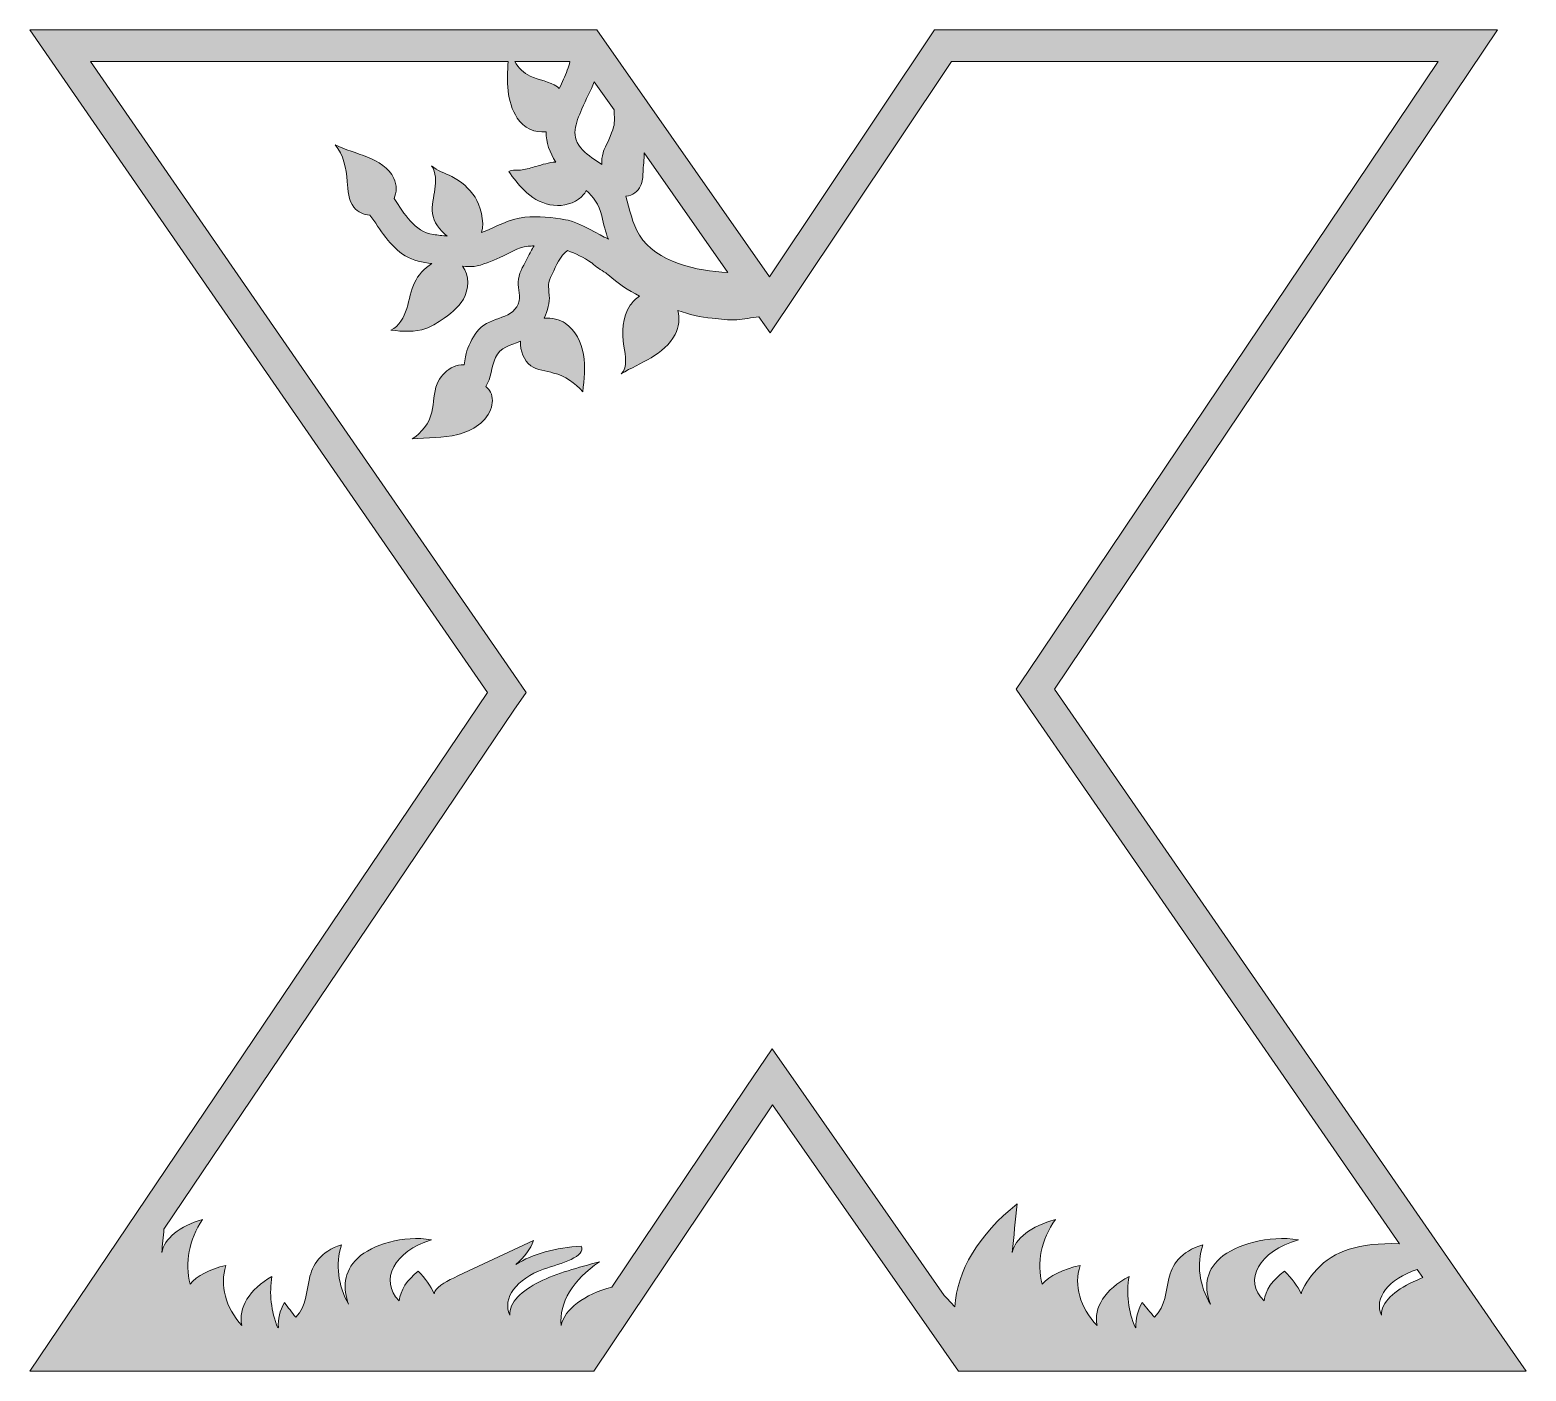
# Model space of a CAD drawing. Header units: millimetres. Extents: x 58 to 947, y -318 to -41.
# Drawn here: x 212.4 to 354, y -168 to -41 of the extents above; entities that cross this region are included whole.
import ezdxf

# ---------------------------------------------------------------- set-up
doc = ezdxf.new("R2010")
doc.units = ezdxf.units.MM
doc.header["$MEASUREMENT"] = 0
doc.layers.add('Layer 11', color=7, linetype='Continuous')

msp = doc.modelspace()

# ---------------------------------------------------------------- hatches: boundary and pattern name
at = {"layer": 'Layer 11'}
h = msp.add_hatch(color=1, dxfattribs=at)
h.dxf.hatch_style = 2
edge = h.paths.add_edge_path()
edge.add_spline(control_points=[(350.75, -163.28), (350.75, -163.28), (350.75, -163.28), (350.75, -163.28), (350.74, -163.26), (350.73, -163.24), (350.71, -163.22), (350.71, -163.22), (309.4, -103.46), (309.4, -103.46), (309.4, -103.46), (351.35, -41.04), (351.35, -41.04), (351.35, -41.04), (298.05, -41.04), (298.05, -41.04), (298.05, -41.04), (282.42, -64.43), (282.42, -64.43), (282.42, -64.43), (266.06, -41.04), (266.06, -41.04), (266.06, -41.04), (212.4, -41.04), (212.4, -41.04), (212.4, -41.04), (255.73, -103.79), (255.73, -103.79), (255.73, -103.79), (212.4, -168.04), (212.4, -168.04), (212.4, -168.04), (265.77, -168.04), (265.77, -168.04), (265.77, -168.04), (282.71, -142.83), (282.71, -142.83), (282.71, -142.83), (300.31, -168.04), (300.31, -168.04), (300.31, -168.04), (354.04, -168.04), (354.04, -168.04), (354.04, -168.04), (350.75, -163.28), (350.75, -163.28)], knot_values=[0, 0, 0, 0, 1, 1, 1, 2, 2, 2, 3, 3, 3, 4, 4, 4, 5, 5, 5, 6, 6, 6, 7, 7, 7, 8, 8, 8, 9, 9, 9, 10, 10, 10, 11, 11, 11, 12, 12, 12, 13, 13, 13, 14, 14, 14, 15, 15, 15, 15], degree=3, periodic=1)
edge = h.paths.add_edge_path()
edge.add_spline(control_points=[(268.86, -56.79), (269.44, -56.72), (269.96, -56.34), (270.21, -55.82), (270.4, -55.41), (270.43, -54.96), (270.44, -54.51), (270.46, -53.99), (270.57, -53.29), (270.54, -52.68), (270.54, -52.68), (278.46, -64.01), (278.46, -64.01), (275.56, -63.89), (271.69, -63.03), (270.1, -60.48), (269.4, -59.34), (269.21, -58.02), (268.8, -56.8), (268.82, -56.79), (268.84, -56.79), (268.86, -56.79)], knot_values=[0, 0, 0, 0, 1, 1, 1, 2, 2, 2, 3, 3, 3, 4, 4, 4, 5, 5, 5, 6, 6, 6, 7, 7, 7, 7], degree=3, periodic=1)
edge = h.paths.add_edge_path()
edge.add_spline(control_points=[(264.66, -48.5), (265.03, -47.6), (265.49, -46.8), (265.83, -45.95), (265.83, -45.95), (267.7, -48.62), (267.7, -48.62), (267.74, -49.23), (267.74, -49.82), (267.7, -50.05), (267.65, -50.41), (267.03, -51.87), (266.89, -52.1), (266.78, -52.27), (266.71, -52.47), (266.66, -52.68), (266.56, -53.04), (266.52, -53.42), (266.54, -53.8), (265.92, -53.37), (265.28, -52.96), (264.74, -52.42), (263.48, -51.14), (264.08, -49.9), (264.66, -48.5)], knot_values=[0, 0, 0, 0, 1, 1, 1, 2, 2, 2, 3, 3, 3, 4, 4, 4, 5, 5, 5, 6, 6, 6, 7, 7, 7, 8, 8, 8, 8], degree=3, periodic=1)
edge = h.paths.add_edge_path()
edge.add_spline(control_points=[(263.52, -44.04), (263.45, -44.31), (263.37, -44.57), (263.27, -44.85), (263.05, -45.43), (262.79, -46.01), (262.51, -46.58), (262.45, -46.53), (262.39, -46.48), (262.33, -46.43), (261.58, -45.89), (260.6, -45.82), (259.77, -45.42), (259.15, -45.13), (258.65, -44.63), (258.31, -44.04), (258.31, -44.04), (263.52, -44.04), (263.52, -44.04)], knot_values=[0, 0, 0, 0, 1, 1, 1, 2, 2, 2, 3, 3, 3, 4, 4, 4, 5, 5, 5, 6, 6, 6, 6], degree=3, periodic=1)
edge = h.paths.add_edge_path()
edge.add_spline(control_points=[(334.23, -158.41), (333.57, -159.13), (332.86, -160.18), (332.76, -160.72), (332.4, -159.98), (331.87, -159.26), (331.16, -158.58), (330.04, -159.41), (329.37, -160.39), (329.24, -161.4), (327.21, -159.43), (328.74, -156.72), (332.5, -155.6), (329.67, -155.18), (326.54, -156.06), (325.08, -157.35), (323.62, -158.65), (323.58, -160.25), (324.17, -161.72), (323.09, -159.9), (322.84, -157.96), (323.44, -156.08), (321.32, -156.71), (320.5, -158.05), (320.22, -159.29), (319.93, -160.53), (319.96, -161.83), (318.85, -162.94), (318.47, -162.48), (318.09, -162.02), (317.71, -161.56), (317.25, -162.32), (317.05, -163.12), (317.11, -163.92), (317.08, -163.93), (317.09, -163.93), (317.05, -163.95), (316.37, -162.35), (316.17, -160.7), (316.46, -159.08), (314.19, -160.3), (313.05, -162.05), (313.43, -163.73), (311.79, -161.97), (311.22, -159.96), (311.82, -158.05), (310.23, -158.37), (308.91, -159.03), (308.23, -159.82), (307.69, -157.76), (308.12, -155.64), (309.48, -153.68), (307.2, -154.29), (305.63, -155.52), (305.4, -156.82), (305.55, -155.29), (305.7, -153.75), (305.85, -152.21), (302.22, -155.11), (300.16, -158.52), (299.96, -161.96), (299.62, -161.59), (299.29, -161.23), (298.96, -160.87), (298.96, -160.87), (285.17, -141.11), (285.17, -141.11), (285.17, -141.11), (282.66, -137.52), (282.66, -137.52), (282.66, -137.52), (280.22, -141.15), (280.22, -141.15), (280.22, -141.15), (267.49, -160.1), (267.49, -160.1), (264.9, -160.77), (263.01, -162.18), (262.68, -163.73), (262.49, -161.57), (263.8, -159.38), (266.31, -157.7), (264.31, -158.23), (262.28, -158.78), (260.64, -159.59), (258.99, -160.41), (257.76, -161.54), (257.82, -162.75), (257.1, -161.13), (258.44, -159.3), (261.03, -158.4), (262.68, -157.83), (265.12, -157.21), (264.58, -156.2), (262.22, -156.33), (259.96, -156.96), (258.41, -157.94), (259.22, -157.25), (259.79, -156.48), (260.07, -155.68), (257.55, -156.86), (255.02, -158.04), (252.5, -159.23), (251.65, -159.62), (250.76, -160.18), (250.66, -160.72), (250.33, -159.98), (249.82, -159.26), (249.16, -158.58), (248.1, -159.41), (247.47, -160.39), (247.34, -161.4), (245.44, -159.43), (246.88, -156.72), (250.42, -155.6), (247.75, -155.18), (244.8, -156.06), (243.43, -157.35), (242.06, -158.65), (242.01, -160.25), (242.57, -161.72), (241.55, -159.9), (241.31, -157.96), (241.89, -156.08), (239.89, -156.71), (239.12, -158.05), (238.85, -159.29), (238.57, -160.53), (238.61, -161.83), (237.56, -162.94), (237.2, -162.48), (236.84, -162.02), (236.49, -161.56), (236.05, -162.32), (235.87, -163.12), (235.92, -163.92), (235.89, -163.93), (235.9, -163.93), (235.86, -163.95), (235.23, -162.35), (235.03, -160.7), (235.31, -159.08), (233.17, -160.3), (232.1, -162.05), (232.46, -163.73), (230.91, -161.97), (230.37, -159.96), (230.93, -158.05), (229.43, -158.37), (228.19, -159.03), (227.56, -159.82), (227.05, -157.76), (227.45, -155.64), (228.73, -153.68), (226.58, -154.29), (225.1, -155.52), (224.88, -156.82), (224.95, -156.08), (225.02, -155.33), (225.09, -154.59), (225.09, -154.59), (258.22, -105.47), (258.22, -105.47), (258.22, -105.47), (259.37, -103.77), (259.37, -103.77), (259.37, -103.77), (258.2, -102.09), (258.2, -102.09), (258.2, -102.09), (218.12, -44.04), (218.12, -44.04), (218.12, -44.04), (257.68, -44.04), (257.68, -44.04), (257.51, -45.88), (257.53, -47.8), (258.53, -49.4), (259.11, -50.32), (260.22, -50.83), (261.26, -50.68), (261.28, -51.71), (261.59, -52.67), (262.19, -53.55), (261.54, -53.59), (260.91, -53.79), (260.28, -53.97), (259.86, -54.09), (259.44, -54.23), (259, -54.3), (258.61, -54.36), (258.06, -54.25), (257.75, -54.44), (258.14, -55.07), (258.66, -55.7), (259.18, -56.23), (259.85, -56.9), (260.7, -57.41), (261.63, -57.6), (262.56, -57.78), (263.56, -57.61), (264.34, -57.07), (264.63, -56.86), (264.9, -56.58), (265.05, -56.25), (265.74, -56.85), (266.28, -57.52), (266.54, -58.65), (266.72, -59.49), (266.88, -60.18), (267.16, -60.85), (267.03, -60.76), (266.9, -60.7), (266.77, -60.66), (265.95, -60.17), (263.55, -58.95), (263.11, -59.02), (261.87, -58.75), (260.51, -58.68), (259.26, -58.78), (257.77, -58.91), (256.52, -59.71), (255.15, -60.23), (255.49, -59.18), (254.99, -57.58), (254.54, -56.89), (253.99, -56.05), (253.22, -55.37), (252.33, -54.92), (251.68, -54.6), (250.96, -54.39), (250.43, -53.9), (250.86, -54.54), (250.85, -55.37), (250.74, -56.13), (250.62, -56.89), (250.42, -57.66), (250.51, -58.42), (250.61, -59.22), (251.17, -60.03), (251.91, -60.56), (251.46, -60.53), (251.02, -60.47), (250.6, -60.41), (248.75, -60.15), (247.88, -58.45), (246.87, -57.02), (247.13, -56.42), (247.16, -55.73), (246.85, -55.1), (246.37, -54.11), (245.37, -53.49), (244.35, -53.08), (243.34, -52.67), (242.25, -52.42), (241.28, -51.91), (242.1, -52.85), (242.33, -54.15), (242.43, -55.39), (242.5, -56.25), (242.54, -57.17), (243.07, -57.84), (243.43, -58.29), (244, -58.57), (244.58, -58.58), (244.58, -58.58), (244.58, -58.58), (244.59, -58.58), (245.56, -59.91), (246.48, -61.58), (247.93, -62.43), (248.71, -62.88), (249.57, -63.08), (250.46, -63.17), (249.74, -63.63), (249.12, -64.33), (248.83, -64.92), (248.45, -65.71), (248.33, -66.59), (248.07, -67.42), (247.82, -68.26), (247.37, -69.1), (246.58, -69.48), (247.69, -69.59), (248.84, -69.69), (249.89, -69.31), (250.4, -69.13), (250.87, -68.84), (251.32, -68.53), (252.14, -67.99), (252.94, -67.38), (253.44, -66.54), (253.97, -65.64), (254.01, -64.26), (253.35, -63.41), (253.72, -63.45), (254.1, -63.47), (254.45, -63.43), (255.23, -63.34), (256.16, -62.9), (256.88, -62.59), (257.82, -62.19), (258.52, -61.65), (259.58, -61.53), (259.75, -61.51), (259.93, -61.5), (260.12, -61.49), (259.91, -61.83), (259.72, -62.2), (259.53, -62.57), (259.21, -63.22), (258.77, -63.9), (258.64, -64.63), (258.51, -65.34), (258.85, -66.04), (258.71, -66.7), (258.36, -68.46), (255.97, -68.18), (254.9, -69.4), (254.39, -69.98), (254.01, -70.71), (253.76, -71.44), (253.68, -71.67), (253.61, -72.3), (253.5, -72.76), (253.4, -72.75), (253.31, -72.75), (253.21, -72.75), (252.89, -72.77), (252.57, -72.89), (252.29, -73.05), (251.69, -73.38), (251.2, -73.92), (250.94, -74.56), (250.6, -75.4), (250.67, -76.35), (250.45, -77.23), (250.19, -78.27), (249.51, -79.2), (248.59, -79.76), (250.03, -79.62), (251.49, -79.7), (252.9, -79.36), (254.3, -79.02), (255.69, -78.13), (256.09, -76.75), (256.24, -76.22), (256.22, -75.63), (255.91, -75.18), (255.82, -75.04), (255.69, -74.92), (255.56, -74.81), (256.08, -73.99), (256.06, -73.03), (256.48, -72.06), (256.89, -71.1), (257.89, -70.89), (258.83, -70.53), (258.8, -71.42), (259.16, -72.37), (259.81, -72.84), (260.43, -73.28), (261.24, -73.33), (261.98, -73.53), (263.05, -73.82), (264.03, -74.46), (264.73, -75.32), (264.86, -74.15), (265, -72.96), (264.8, -71.79), (264.61, -70.63), (264.05, -69.47), (263.07, -68.82), (262.57, -68.48), (261.81, -68.3), (261.09, -68.33), (261.42, -67.63), (261.63, -66.85), (261.57, -66.19), (261.49, -65.21), (261.37, -65.09), (261.84, -64.16), (262.25, -63.32), (262.56, -62.45), (263.3, -61.94), (264.04, -62.2), (264.83, -62.61), (265.54, -63.06), (265.57, -63.08), (265.59, -63.11), (265.62, -63.14), (266, -63.47), (266.44, -63.77), (266.92, -64.04), (266.98, -64.1), (267.05, -64.15), (267.11, -64.2), (268.1, -65.08), (269.03, -65.72), (270.12, -66.24), (269.75, -66.5), (269.44, -66.81), (269.23, -67.12), (268.49, -68.24), (268.4, -69.68), (268.63, -71), (268.78, -71.9), (269.01, -72.95), (268.38, -73.61), (269.29, -73.05), (270.28, -72.63), (271.2, -72.08), (272.12, -71.53), (272.98, -70.83), (273.48, -69.88), (273.85, -69.17), (273.94, -68.36), (273.74, -67.62), (274.81, -67.98), (275.89, -68.29), (276.99, -68.34), (277.77, -68.37), (278.54, -68.56), (279.31, -68.49), (280, -68.42), (280.7, -68.31), (281.4, -68.2), (281.4, -68.2), (282.48, -69.74), (282.48, -69.74), (282.48, -69.74), (284.91, -66.1), (284.91, -66.1), (284.91, -66.1), (299.66, -44.04), (299.66, -44.04), (299.66, -44.04), (345.72, -44.04), (345.72, -44.04), (345.72, -44.04), (306.91, -101.79), (306.91, -101.79), (306.91, -101.79), (305.77, -103.48), (305.77, -103.48), (305.77, -103.48), (306.93, -105.17), (306.93, -105.17), (306.93, -105.17), (342.05, -155.98), (342.05, -155.98), (338.18, -155.87), (335.86, -156.66), (334.23, -158.41)], knot_values=[0, 0, 0, 0, 1, 1, 1, 2, 2, 2, 3, 3, 3, 4, 4, 4, 5, 5, 5, 6, 6, 6, 7, 7, 7, 8, 8, 8, 9, 9, 9, 10, 10, 10, 11, 11, 11, 12, 12, 12, 13, 13, 13, 14, 14, 14, 15, 15, 15, 16, 16, 16, 17, 17, 17, 18, 18, 18, 19, 19, 19, 20, 20, 20, 21, 21, 21, 22, 22, 22, 23, 23, 23, 24, 24, 24, 25, 25, 25, 26, 26, 26, 27, 27, 27, 28, 28, 28, 29, 29, 29, 30, 30, 30, 31, 31, 31, 32, 32, 32, 33, 33, 33, 34, 34, 34, 35, 35, 35, 36, 36, 36, 37, 37, 37, 38, 38, 38, 39, 39, 39, 40, 40, 40, 41, 41, 41, 42, 42, 42, 43, 43, 43, 44, 44, 44, 45, 45, 45, 46, 46, 46, 47, 47, 47, 48, 48, 48, 49, 49, 49, 50, 50, 50, 51, 51, 51, 52, 52, 52, 53, 53, 53, 54, 54, 54, 55, 55, 55, 56, 56, 56, 57, 57, 57, 58, 58, 58, 59, 59, 59, 60, 60, 60, 61, 61, 61, 62, 62, 62, 63, 63, 63, 64, 64, 64, 65, 65, 65, 66, 66, 66, 67, 67, 67, 68, 68, 68, 69, 69, 69, 70, 70, 70, 71, 71, 71, 72, 72, 72, 73, 73, 73, 74, 74, 74, 75, 75, 75, 76, 76, 76, 77, 77, 77, 78, 78, 78, 79, 79, 79, 80, 80, 80, 81, 81, 81, 82, 82, 82, 83, 83, 83, 84, 84, 84, 85, 85, 85, 86, 86, 86, 87, 87, 87, 88, 88, 88, 89, 89, 89, 90, 90, 90, 91, 91, 91, 92, 92, 92, 93, 93, 93, 94, 94, 94, 95, 95, 95, 96, 96, 96, 97, 97, 97, 98, 98, 98, 99, 99, 99, 100, 100, 100, 101, 101, 101, 102, 102, 102, 103, 103, 103, 104, 104, 104, 105, 105, 105, 106, 106, 106, 107, 107, 107, 108, 108, 108, 109, 109, 109, 110, 110, 110, 111, 111, 111, 112, 112, 112, 113, 113, 113, 114, 114, 114, 115, 115, 115, 116, 116, 116, 117, 117, 117, 118, 118, 118, 119, 119, 119, 120, 120, 120, 121, 121, 121, 122, 122, 122, 123, 123, 123, 124, 124, 124, 125, 125, 125, 126, 126, 126, 127, 127, 127, 128, 128, 128, 129, 129, 129, 130, 130, 130, 131, 131, 131, 132, 132, 132, 133, 133, 133, 134, 134, 134, 135, 135, 135, 136, 136, 136, 137, 137, 137, 138, 138, 138, 139, 139, 139, 140, 140, 140, 141, 141, 141, 142, 142, 142, 143, 143, 143, 144, 144, 144, 145, 145, 145, 146, 146, 146, 147, 147, 147, 148, 148, 148, 149, 149, 149, 150, 150, 150, 151, 151, 151, 151], degree=3, periodic=1)
edge = h.paths.add_edge_path()
edge.add_spline(control_points=[(343.34, -159.59), (341.6, -160.41), (340.29, -161.54), (340.36, -162.75), (339.59, -161.13), (341.01, -159.32), (343.74, -158.41), (343.74, -158.41), (344.28, -159.19), (344.28, -159.19), (343.96, -159.32), (343.64, -159.45), (343.34, -159.59)], knot_values=[0, 0, 0, 0, 1, 1, 1, 2, 2, 2, 3, 3, 3, 4, 4, 4, 4], degree=3, periodic=1)

# ---------------------------------------------------------------- linework, layer by layer
at = {"layer": 'Layer 11', "lineweight": 0}
for points, knots in [([(350.75, -163.28), (350.75, -163.28), (350.75, -163.28), (350.75, -163.28), (350.74, -163.26), (350.73, -163.24), (350.71, -163.22), (350.71, -163.22), (309.4, -103.46), (309.4, -103.46), (309.4, -103.46), (351.35, -41.04), (351.35, -41.04), (351.35, -41.04), (298.05, -41.04), (298.05, -41.04), (298.05, -41.04), (282.42, -64.43), (282.42, -64.43), (282.42, -64.43), (266.06, -41.04), (266.06, -41.04), (266.06, -41.04), (212.4, -41.04), (212.4, -41.04), (212.4, -41.04), (255.73, -103.79), (255.73, -103.79), (255.73, -103.79), (212.4, -168.04), (212.4, -168.04), (212.4, -168.04), (265.77, -168.04), (265.77, -168.04), (265.77, -168.04), (282.71, -142.83), (282.71, -142.83), (282.71, -142.83), (300.31, -168.04), (300.31, -168.04), (300.31, -168.04), (354.04, -168.04), (354.04, -168.04), (354.04, -168.04), (350.75, -163.28), (350.75, -163.28)], [0, 0, 0, 0, 1, 1, 1, 2, 2, 2, 3, 3, 3, 4, 4, 4, 5, 5, 5, 6, 6, 6, 7, 7, 7, 8, 8, 8, 9, 9, 9, 10, 10, 10, 11, 11, 11, 12, 12, 12, 13, 13, 13, 14, 14, 14, 15, 15, 15, 15]), ([(334.23, -158.41), (333.57, -159.13), (332.86, -160.18), (332.76, -160.72), (332.4, -159.98), (331.87, -159.26), (331.16, -158.58), (330.04, -159.41), (329.37, -160.39), (329.24, -161.4), (327.21, -159.43), (328.74, -156.72), (332.5, -155.6), (329.67, -155.18), (326.54, -156.06), (325.08, -157.35), (323.62, -158.65), (323.58, -160.25), (324.17, -161.72), (323.09, -159.9), (322.84, -157.96), (323.44, -156.08), (321.32, -156.71), (320.5, -158.05), (320.22, -159.29), (319.93, -160.53), (319.96, -161.83), (318.85, -162.94), (318.47, -162.48), (318.09, -162.02), (317.71, -161.56), (317.25, -162.32), (317.05, -163.12), (317.11, -163.92), (317.08, -163.93), (317.09, -163.93), (317.05, -163.95), (316.37, -162.35), (316.17, -160.7), (316.46, -159.08), (314.19, -160.3), (313.05, -162.05), (313.43, -163.73), (311.79, -161.97), (311.22, -159.96), (311.82, -158.05), (310.23, -158.37), (308.91, -159.03), (308.23, -159.82), (307.69, -157.76), (308.12, -155.64), (309.48, -153.68), (307.2, -154.29), (305.63, -155.52), (305.4, -156.82), (305.55, -155.29), (305.7, -153.75), (305.85, -152.21), (302.22, -155.11), (300.16, -158.52), (299.96, -161.96), (299.62, -161.59), (299.29, -161.23), (298.96, -160.87), (298.96, -160.87), (285.17, -141.11), (285.17, -141.11), (285.17, -141.11), (282.66, -137.52), (282.66, -137.52), (282.66, -137.52), (280.22, -141.15), (280.22, -141.15), (280.22, -141.15), (267.49, -160.1), (267.49, -160.1), (264.9, -160.77), (263.01, -162.18), (262.68, -163.73), (262.49, -161.57), (263.8, -159.38), (266.31, -157.7), (264.31, -158.23), (262.28, -158.78), (260.64, -159.59), (258.99, -160.41), (257.76, -161.54), (257.82, -162.75), (257.1, -161.13), (258.44, -159.3), (261.03, -158.4), (262.68, -157.83), (265.12, -157.21), (264.58, -156.2), (262.22, -156.33), (259.96, -156.96), (258.41, -157.94), (259.22, -157.25), (259.79, -156.48), (260.07, -155.68), (257.55, -156.86), (255.02, -158.04), (252.5, -159.23), (251.65, -159.62), (250.76, -160.18), (250.66, -160.72), (250.33, -159.98), (249.82, -159.26), (249.16, -158.58), (248.1, -159.41), (247.47, -160.39), (247.34, -161.4), (245.44, -159.43), (246.88, -156.72), (250.42, -155.6), (247.75, -155.18), (244.8, -156.06), (243.43, -157.35), (242.06, -158.65), (242.01, -160.25), (242.57, -161.72), (241.55, -159.9), (241.31, -157.96), (241.89, -156.08), (239.89, -156.71), (239.12, -158.05), (238.85, -159.29), (238.57, -160.53), (238.61, -161.83), (237.56, -162.94), (237.2, -162.48), (236.84, -162.02), (236.49, -161.56), (236.05, -162.32), (235.87, -163.12), (235.92, -163.92), (235.89, -163.93), (235.9, -163.93), (235.86, -163.95), (235.23, -162.35), (235.03, -160.7), (235.31, -159.08), (233.17, -160.3), (232.1, -162.05), (232.46, -163.73), (230.91, -161.97), (230.37, -159.96), (230.93, -158.05), (229.43, -158.37), (228.19, -159.03), (227.56, -159.82), (227.05, -157.76), (227.45, -155.64), (228.73, -153.68), (226.58, -154.29), (225.1, -155.52), (224.88, -156.82), (224.95, -156.08), (225.02, -155.33), (225.09, -154.59), (225.09, -154.59), (258.22, -105.47), (258.22, -105.47), (258.22, -105.47), (259.37, -103.77), (259.37, -103.77), (259.37, -103.77), (258.2, -102.09), (258.2, -102.09), (258.2, -102.09), (218.12, -44.04), (218.12, -44.04), (218.12, -44.04), (257.68, -44.04), (257.68, -44.04), (257.51, -45.88), (257.53, -47.8), (258.53, -49.4), (259.11, -50.32), (260.22, -50.83), (261.26, -50.68), (261.28, -51.71), (261.59, -52.67), (262.19, -53.55), (261.54, -53.59), (260.91, -53.79), (260.28, -53.97), (259.86, -54.09), (259.44, -54.23), (259, -54.3), (258.61, -54.36), (258.06, -54.25), (257.75, -54.44), (258.14, -55.07), (258.66, -55.7), (259.18, -56.23), (259.85, -56.9), (260.7, -57.41), (261.63, -57.6), (262.56, -57.78), (263.56, -57.61), (264.34, -57.07), (264.63, -56.86), (264.9, -56.58), (265.05, -56.25), (265.74, -56.85), (266.28, -57.52), (266.54, -58.65), (266.72, -59.49), (266.88, -60.18), (267.16, -60.85), (267.03, -60.76), (266.9, -60.7), (266.77, -60.66), (265.95, -60.17), (263.55, -58.95), (263.11, -59.02), (261.87, -58.75), (260.51, -58.68), (259.26, -58.78), (257.77, -58.91), (256.52, -59.71), (255.15, -60.23), (255.49, -59.18), (254.99, -57.58), (254.54, -56.89), (253.99, -56.05), (253.22, -55.37), (252.33, -54.92), (251.68, -54.6), (250.96, -54.39), (250.43, -53.9), (250.86, -54.54), (250.85, -55.37), (250.74, -56.13), (250.62, -56.89), (250.42, -57.66), (250.51, -58.42), (250.61, -59.22), (251.17, -60.03), (251.91, -60.56), (251.46, -60.53), (251.02, -60.47), (250.6, -60.41), (248.75, -60.15), (247.88, -58.45), (246.87, -57.02), (247.13, -56.42), (247.16, -55.73), (246.85, -55.1), (246.37, -54.11), (245.37, -53.49), (244.35, -53.08), (243.34, -52.67), (242.25, -52.42), (241.28, -51.91), (242.1, -52.85), (242.33, -54.15), (242.43, -55.39), (242.5, -56.25), (242.54, -57.17), (243.07, -57.84), (243.43, -58.29), (244, -58.57), (244.58, -58.58), (244.58, -58.58), (244.58, -58.58), (244.59, -58.58), (245.56, -59.91), (246.48, -61.58), (247.93, -62.43), (248.71, -62.88), (249.57, -63.08), (250.46, -63.17), (249.74, -63.63), (249.12, -64.33), (248.83, -64.92), (248.45, -65.71), (248.33, -66.59), (248.07, -67.42), (247.82, -68.26), (247.37, -69.1), (246.58, -69.48), (247.69, -69.59), (248.84, -69.69), (249.89, -69.31), (250.4, -69.13), (250.87, -68.84), (251.32, -68.53), (252.14, -67.99), (252.94, -67.38), (253.44, -66.54), (253.97, -65.64), (254.01, -64.26), (253.35, -63.41), (253.72, -63.45), (254.1, -63.47), (254.45, -63.43), (255.23, -63.34), (256.16, -62.9), (256.88, -62.59), (257.82, -62.19), (258.52, -61.65), (259.58, -61.53), (259.75, -61.51), (259.93, -61.5), (260.12, -61.49), (259.91, -61.83), (259.72, -62.2), (259.53, -62.57), (259.21, -63.22), (258.77, -63.9), (258.64, -64.63), (258.51, -65.34), (258.85, -66.04), (258.71, -66.7), (258.36, -68.46), (255.97, -68.18), (254.9, -69.4), (254.39, -69.98), (254.01, -70.71), (253.76, -71.44), (253.68, -71.67), (253.61, -72.3), (253.5, -72.76), (253.4, -72.75), (253.31, -72.75), (253.21, -72.75), (252.89, -72.77), (252.57, -72.89), (252.29, -73.05), (251.69, -73.38), (251.2, -73.92), (250.94, -74.56), (250.6, -75.4), (250.67, -76.35), (250.45, -77.23), (250.19, -78.27), (249.51, -79.2), (248.59, -79.76), (250.03, -79.62), (251.49, -79.7), (252.9, -79.36), (254.3, -79.02), (255.69, -78.13), (256.09, -76.75), (256.24, -76.22), (256.22, -75.63), (255.91, -75.18), (255.82, -75.04), (255.69, -74.92), (255.56, -74.81), (256.08, -73.99), (256.06, -73.03), (256.48, -72.06), (256.89, -71.1), (257.89, -70.89), (258.83, -70.53), (258.8, -71.42), (259.16, -72.37), (259.81, -72.84), (260.43, -73.28), (261.24, -73.33), (261.98, -73.53), (263.05, -73.82), (264.03, -74.46), (264.73, -75.32), (264.86, -74.15), (265, -72.96), (264.8, -71.79), (264.61, -70.63), (264.05, -69.47), (263.07, -68.82), (262.57, -68.48), (261.81, -68.3), (261.09, -68.33), (261.42, -67.63), (261.63, -66.85), (261.57, -66.19), (261.49, -65.21), (261.37, -65.09), (261.84, -64.16), (262.25, -63.32), (262.56, -62.45), (263.3, -61.94), (264.04, -62.2), (264.83, -62.61), (265.54, -63.06), (265.57, -63.08), (265.59, -63.11), (265.62, -63.14), (266, -63.47), (266.44, -63.77), (266.92, -64.04), (266.98, -64.1), (267.05, -64.15), (267.11, -64.2), (268.1, -65.08), (269.03, -65.72), (270.12, -66.24), (269.75, -66.5), (269.44, -66.81), (269.23, -67.12), (268.49, -68.24), (268.4, -69.68), (268.63, -71), (268.78, -71.9), (269.01, -72.95), (268.38, -73.61), (269.29, -73.05), (270.28, -72.63), (271.2, -72.08), (272.12, -71.53), (272.98, -70.83), (273.48, -69.88), (273.85, -69.17), (273.94, -68.36), (273.74, -67.62), (274.81, -67.98), (275.89, -68.29), (276.99, -68.34), (277.77, -68.37), (278.54, -68.56), (279.31, -68.49), (280, -68.42), (280.7, -68.31), (281.4, -68.2), (281.4, -68.2), (282.48, -69.74), (282.48, -69.74), (282.48, -69.74), (284.91, -66.1), (284.91, -66.1), (284.91, -66.1), (299.66, -44.04), (299.66, -44.04), (299.66, -44.04), (345.72, -44.04), (345.72, -44.04), (345.72, -44.04), (306.91, -101.79), (306.91, -101.79), (306.91, -101.79), (305.77, -103.48), (305.77, -103.48), (305.77, -103.48), (306.93, -105.17), (306.93, -105.17), (306.93, -105.17), (342.05, -155.98), (342.05, -155.98), (338.18, -155.87), (335.86, -156.66), (334.23, -158.41)], [0, 0, 0, 0, 1, 1, 1, 2, 2, 2, 3, 3, 3, 4, 4, 4, 5, 5, 5, 6, 6, 6, 7, 7, 7, 8, 8, 8, 9, 9, 9, 10, 10, 10, 11, 11, 11, 12, 12, 12, 13, 13, 13, 14, 14, 14, 15, 15, 15, 16, 16, 16, 17, 17, 17, 18, 18, 18, 19, 19, 19, 20, 20, 20, 21, 21, 21, 22, 22, 22, 23, 23, 23, 24, 24, 24, 25, 25, 25, 26, 26, 26, 27, 27, 27, 28, 28, 28, 29, 29, 29, 30, 30, 30, 31, 31, 31, 32, 32, 32, 33, 33, 33, 34, 34, 34, 35, 35, 35, 36, 36, 36, 37, 37, 37, 38, 38, 38, 39, 39, 39, 40, 40, 40, 41, 41, 41, 42, 42, 42, 43, 43, 43, 44, 44, 44, 45, 45, 45, 46, 46, 46, 47, 47, 47, 48, 48, 48, 49, 49, 49, 50, 50, 50, 51, 51, 51, 52, 52, 52, 53, 53, 53, 54, 54, 54, 55, 55, 55, 56, 56, 56, 57, 57, 57, 58, 58, 58, 59, 59, 59, 60, 60, 60, 61, 61, 61, 62, 62, 62, 63, 63, 63, 64, 64, 64, 65, 65, 65, 66, 66, 66, 67, 67, 67, 68, 68, 68, 69, 69, 69, 70, 70, 70, 71, 71, 71, 72, 72, 72, 73, 73, 73, 74, 74, 74, 75, 75, 75, 76, 76, 76, 77, 77, 77, 78, 78, 78, 79, 79, 79, 80, 80, 80, 81, 81, 81, 82, 82, 82, 83, 83, 83, 84, 84, 84, 85, 85, 85, 86, 86, 86, 87, 87, 87, 88, 88, 88, 89, 89, 89, 90, 90, 90, 91, 91, 91, 92, 92, 92, 93, 93, 93, 94, 94, 94, 95, 95, 95, 96, 96, 96, 97, 97, 97, 98, 98, 98, 99, 99, 99, 100, 100, 100, 101, 101, 101, 102, 102, 102, 103, 103, 103, 104, 104, 104, 105, 105, 105, 106, 106, 106, 107, 107, 107, 108, 108, 108, 109, 109, 109, 110, 110, 110, 111, 111, 111, 112, 112, 112, 113, 113, 113, 114, 114, 114, 115, 115, 115, 116, 116, 116, 117, 117, 117, 118, 118, 118, 119, 119, 119, 120, 120, 120, 121, 121, 121, 122, 122, 122, 123, 123, 123, 124, 124, 124, 125, 125, 125, 126, 126, 126, 127, 127, 127, 128, 128, 128, 129, 129, 129, 130, 130, 130, 131, 131, 131, 132, 132, 132, 133, 133, 133, 134, 134, 134, 135, 135, 135, 136, 136, 136, 137, 137, 137, 138, 138, 138, 139, 139, 139, 140, 140, 140, 141, 141, 141, 142, 142, 142, 143, 143, 143, 144, 144, 144, 145, 145, 145, 146, 146, 146, 147, 147, 147, 148, 148, 148, 149, 149, 149, 150, 150, 150, 151, 151, 151, 151]), ([(263.52, -44.04), (263.45, -44.31), (263.37, -44.57), (263.27, -44.85), (263.05, -45.43), (262.79, -46.01), (262.51, -46.58), (262.45, -46.53), (262.39, -46.48), (262.33, -46.43), (261.58, -45.89), (260.6, -45.82), (259.77, -45.42), (259.15, -45.13), (258.65, -44.63), (258.31, -44.04), (258.31, -44.04), (263.52, -44.04), (263.52, -44.04)], [0, 0, 0, 0, 1, 1, 1, 2, 2, 2, 3, 3, 3, 4, 4, 4, 5, 5, 5, 6, 6, 6, 6]), ([(264.66, -48.5), (265.03, -47.6), (265.49, -46.8), (265.83, -45.95), (265.83, -45.95), (267.7, -48.62), (267.7, -48.62), (267.74, -49.23), (267.74, -49.82), (267.7, -50.05), (267.65, -50.41), (267.03, -51.87), (266.89, -52.1), (266.78, -52.27), (266.71, -52.47), (266.66, -52.68), (266.56, -53.04), (266.52, -53.42), (266.54, -53.8), (265.92, -53.37), (265.28, -52.96), (264.74, -52.42), (263.48, -51.14), (264.08, -49.9), (264.66, -48.5)], [0, 0, 0, 0, 1, 1, 1, 2, 2, 2, 3, 3, 3, 4, 4, 4, 5, 5, 5, 6, 6, 6, 7, 7, 7, 8, 8, 8, 8]), ([(268.86, -56.79), (269.44, -56.72), (269.96, -56.34), (270.21, -55.82), (270.4, -55.41), (270.43, -54.96), (270.44, -54.51), (270.46, -53.99), (270.57, -53.29), (270.54, -52.68), (270.54, -52.68), (278.46, -64.01), (278.46, -64.01), (275.56, -63.89), (271.69, -63.03), (270.1, -60.48), (269.4, -59.34), (269.21, -58.02), (268.8, -56.8), (268.82, -56.79), (268.84, -56.79), (268.86, -56.79)], [0, 0, 0, 0, 1, 1, 1, 2, 2, 2, 3, 3, 3, 4, 4, 4, 5, 5, 5, 6, 6, 6, 7, 7, 7, 7]), ([(343.34, -159.59), (341.6, -160.41), (340.29, -161.54), (340.36, -162.75), (339.59, -161.13), (341.01, -159.32), (343.74, -158.41), (343.74, -158.41), (344.28, -159.19), (344.28, -159.19), (343.96, -159.32), (343.64, -159.45), (343.34, -159.59)], [0, 0, 0, 0, 1, 1, 1, 2, 2, 2, 3, 3, 3, 4, 4, 4, 4])]:
    msp.add_open_spline(points, degree=3, knots=knots, dxfattribs=at)

doc.saveas('drawing.dxf')
